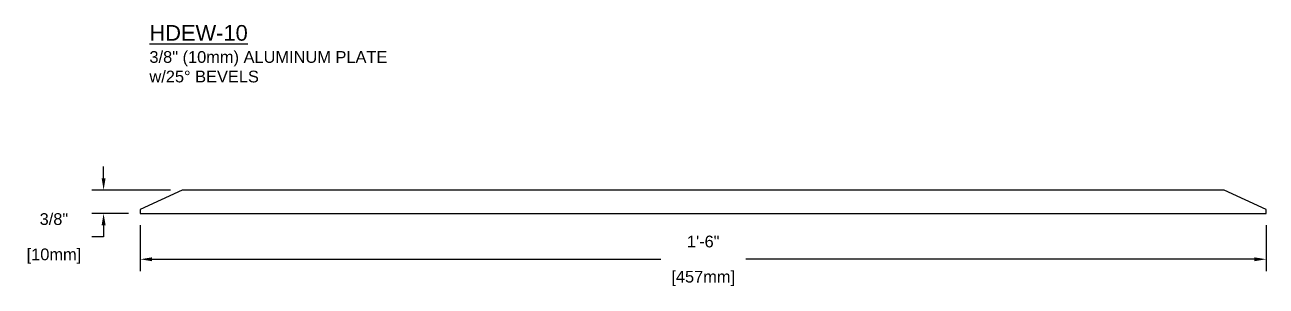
# Model space of a CAD drawing. Header units: inches. Extents: x -4.8 to 47.4, y -1.9 to 6.6.
# Drawn here: x 27.58 to 47.43, y 0.57 to 4.75 of the extents above; entities that cross this region are included whole.
import ezdxf

# ---------------------------------------------------------------- set-up
doc = ezdxf.new("R2010")
doc.units = ezdxf.units.IN
doc.header["$MEASUREMENT"] = 0
for name, color, linetype in [('Dimensions', 3, 'Continuous'), ('Metals', 7, 'Continuous'), ('Text', 2, 'Continuous')]:
    doc.layers.add(name, color=color, linetype=linetype)
doc.styles.add('Arial', font='ARIAL.TTF')
doc.dimstyles.new('Arial', dxfattribs={"dimtxt": 0.1875, "dimasz": 0.1875, "dimexe": 0.1875, "dimexo": 0.1875, "dimgap": 0.1875, "dimtad": 0, "dimtih": 1, "dimtoh": 1, "dimdec": 4, "dimzin": 0, "dimdsep": 46, "dimlunit": 4, "dimtxsty": 'Arial', "dimcen": 0.1875, "dimadec": 0, "dimazin": 0, "dimtfac": 1, "dimtdec": 4, "dimtofl": 0, "dimtmove": 0, "dimatfit": 3, "dimfxl": 0, "dimfrac": 2, "dimtolj": 1, "dimtzin": 0, "dimarcsym": 0})

# ---------------------------------------------------------------- blocks, each defined once
blk = doc.blocks.new('*D16')
at = {"layer": 'Defpoints', "color": 0}
for p in [(29.428, 1.732), (47.428, 1.732), (47.428, 1)]:
    blk.add_point(p, dxfattribs=at)
at = {"layer": 'Dimensions', "color": 0, "lineweight": -2}
for p, q in [((29.428, 1.545), (29.428, 0.812)), ((47.428, 1.545), (47.428, 0.812)), ((29.616, 1), (37.748, 1)), ((47.241, 1), (39.108, 1))]:
    blk.add_line(p, q, dxfattribs=at)
at = {"layer": 'Dimensions', "color": 0}
for points in [[(29.616, 1.031), (29.616, 0.969), (29.428, 1)], [(47.241, 1.031), (47.241, 0.969), (47.428, 1)]]:
    blk.add_solid(points, dxfattribs=at)
at = {"layer": 'Dimensions', "color": 0, "char_height": 0.1875, "attachment_point": 5, "style": 'Arial'}
for s, insert in [('\\A1;1\'-6"', (38.428, 1.283)), ('\\A1;[457mm]', (38.428, 0.693))]:
    blk.add_mtext(s, dxfattribs=dict(at, insert=insert))
blk = doc.blocks.new('*D17')
at = {"layer": 'Defpoints', "color": 0}
for p in [(30.098, 2.107), (28.842, 1.732), (29.428, 1.732)]:
    blk.add_point(p, dxfattribs=at)
at = {"layer": 'Dimensions', "color": 0, "lineweight": -2}
for p, q in [((28.842, 2.295), (28.842, 2.482)), ((29.911, 2.107), (28.655, 2.107)), ((29.241, 1.732), (28.655, 1.732)), ((28.842, 1.545), (28.842, 1.357)), ((28.842, 1.357), (28.655, 1.357))]:
    blk.add_line(p, q, dxfattribs=at)
at = {"layer": 'Dimensions', "color": 0}
for points in [[(28.811, 2.295), (28.874, 2.295), (28.842, 2.107)], [(28.811, 1.545), (28.874, 1.545), (28.842, 1.732)]]:
    blk.add_solid(points, dxfattribs=at)
at = {"layer": 'Dimensions', "color": 0, "char_height": 0.1875, "attachment_point": 5, "style": 'Arial'}
for s, insert in [('\\A1;3/8"', (28.048, 1.642)), ('\\A1;[10mm]', (28.048, 1.05))]:
    blk.add_mtext(s, dxfattribs=dict(at, insert=insert))

msp = doc.modelspace()

# ---------------------------------------------------------------- linework, layer by layer
at = {"layer": 'Metals'}
msp.add_lwpolyline([(46.75785, 2.10721), (30.09817, 2.10721), (29.42801, 1.79471), (29.42801, 1.73221), (47.42801, 1.73221), (47.42801, 1.79471)], close=True, dxfattribs=at)

# ---------------------------------------------------------------- texts
at = {"layer": 'Text', "insert": (29.57505, 4.74561), "char_height": 0.25, "width": 5.5, "attachment_point": 1, "style": 'Arial'}
msp.add_mtext('{\\LHDEW-10\\P\\H0.75x;\\l3/8" (10mm) ALUMINUM PLATE\\Pw/25° BEVELS}', dxfattribs=at)

# ---------------------------------------------------------------- dimensions: what is measured, and where the dimension line sits
at = {"layer": 'Dimensions'}
dim = msp.add_linear_dim(base=(28.84248, 1.73221), p1=(30.09817, 2.10721), p2=(29.42801, 1.73221), angle=90, dimstyle='Arial', override={"dimpost": '\\X'}, dxfattribs=at)
dim.commit()
dim.dimension.update_dxf_attribs({"geometry": '*D17', "text_midpoint": (28.04823, 1.35721)})
dim = msp.add_linear_dim(base=(47.42801, 0.99998), p1=(29.42801, 1.73221), p2=(47.42801, 1.73221), dimstyle='Arial', override={"dimpost": '\\X'}, dxfattribs=at)
dim.commit()
dim.dimension.update_dxf_attribs({"geometry": '*D16', "text_midpoint": (38.42801, 0.99998)})

doc.saveas('drawing.dxf')
